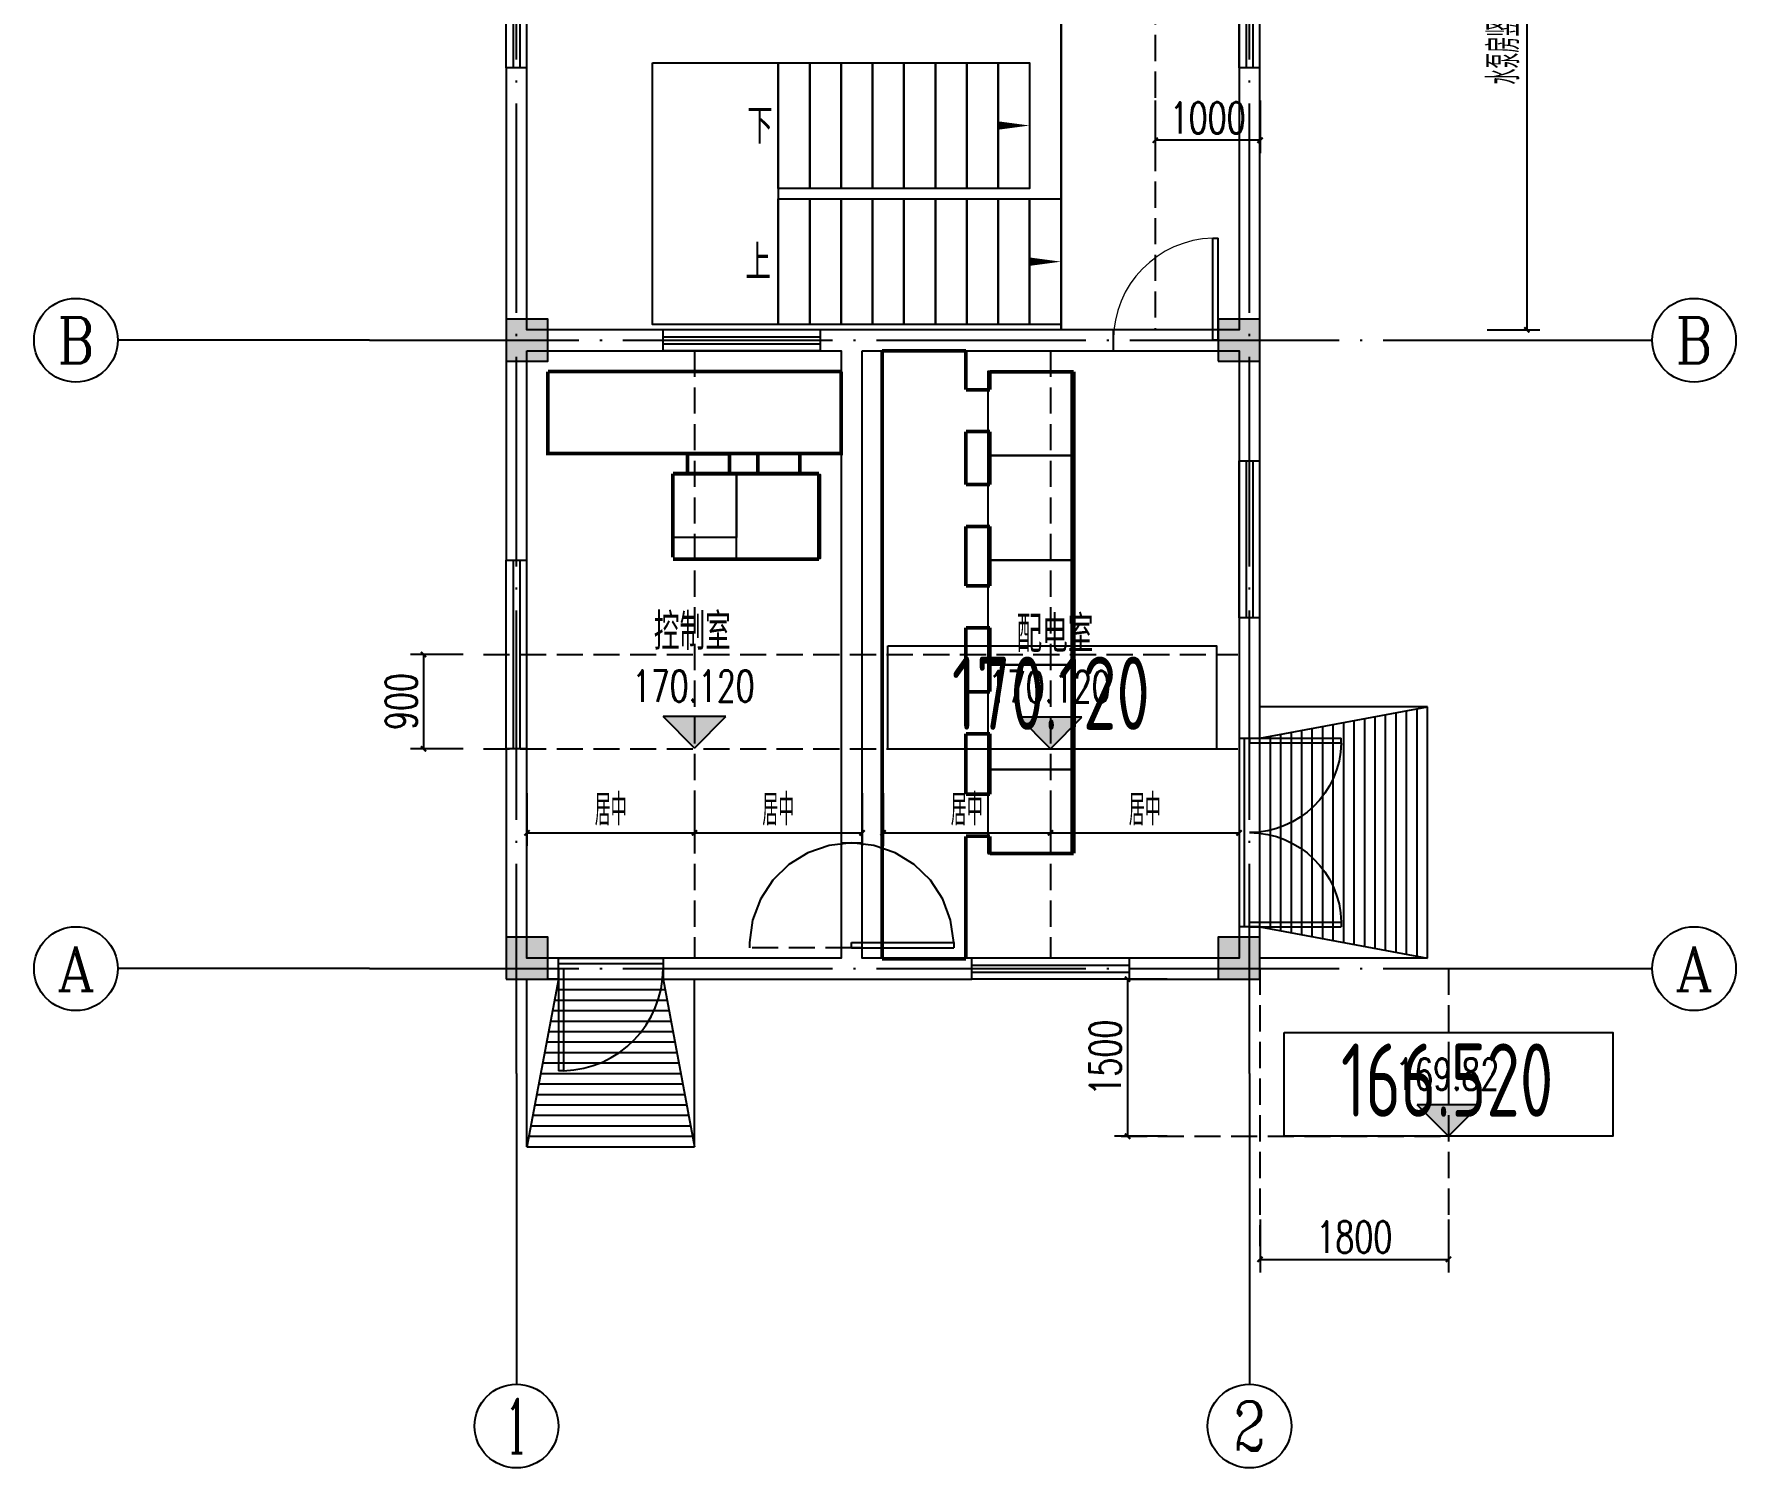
# Model space of a CAD drawing. Header units: millimetres. Extents: x 1742399 to 4898386, y 2481636 to 5226310.
# Drawn here: x 2916759 to 2933012, y 2594615 to 2608306 of the extents above; entities that cross this region are included whole.
import ezdxf
from ezdxf.enums import TextEntityAlignment as Align

# ---------------------------------------------------------------- set-up
doc = ezdxf.new("R2010")
doc.units = ezdxf.units.MM
doc.header["$LTSCALE"] = 1000
doc.linetypes.add('DASH', pattern=[0.35, 0.25, -0.1])
doc.linetypes.add('DOTE', pattern=[2.42, 2, -0.2, 0.02, -0.2])
for name, color, linetype in [('AXIS', 3, 'Continuous'), ('AXIS_TEXT', 7, 'Continuous'), ('DOOR_FIRE', 3, 'Continuous'), ('DOTE', 1, 'DOTE'), ('E-电缆沟', 2, 'Continuous'), ('E-箱柜', 3, 'Continuous'), ('PUB_DIM', 3, 'Continuous'), ('PUB_HATCH', 8, 'Continuous'), ('STAIR', 2, 'Continuous'), ('TWT_DIM', 3, 'Continuous'), ('WALL', 4, 'Continuous'), ('WALL_EXT', 4, 'Continuous'), ('WALL_INT', 4, 'Continuous'), ('WINDOW', 3, 'Continuous'), ('YHG_填充', 8, 'Continuous'), ('YHG_柱', 4, 'Continuous'), ('YHJ_引出、索引', 3, 'Continuous'), ('房间轮廓线', 6, 'Continuous'), ('电缆沟', 7, 'Continuous'), ('细线', 4, 'Continuous')]:
    doc.layers.add(name, color=color, linetype=linetype)
doc.layers.add('FLOOR', color=2, linetype='Continuous', lineweight=30)
doc.styles.add('_TCH_AXIS', font='COMPLEX', dxfattribs={"bigfont": 'GBCBIG'})
doc.styles.add('_TCH_DIM', font='SIMPLEX', dxfattribs={"bigfont": 'GBCBIG'})
doc.styles.add('_TCH_DIM_T3', font='SIMPLEX', dxfattribs={"width": 0.705882, "bigfont": 'GBCBIG'})
doc.styles.add('COMPLEX', font='COMPLEX')
doc.styles.add('HZ1', font='romans.shx', dxfattribs={"width": 0.7, "bigfont": 'hztxt.shx'})
doc.styles.add('TSSD_Rein', font='TSSDENG', dxfattribs={"width": 0.7, "bigfont": '@1HZTXT'})
doc.styles.add('tssdeng', font='tssdeng.shx', dxfattribs={"width": 0.7, "bigfont": 'hztxt.shx'})
doc.dimstyles.new('_TCH_ARCH&&50', dxfattribs={"dimtxt": 148.75, "dimasz": 50, "dimexe": 125, "dimexo": 150, "dimgap": 63.125, "dimtad": 1, "dimdec": 0, "dimzin": 0, "dimdsep": 46, "dimtxsty": '_TCH_DIM_T3', "dimblk": 'ARCHTICK', "dimcen": 0.09, "dimclrt": 7, "dimazin": 2, "dimtfac": 1, "dimtdec": 0, "dimtix": 1, "dimtmove": 2, "dimatfit": 3, "dimfxl": 75, "dimtolj": 1, "dimtzin": 0, "dimarcsym": 0})

# ---------------------------------------------------------------- blocks, each defined once
blk = doc.blocks.new('$DorLib2D$00000001')
for p, q in [((0.45, 0.975), (0.5, 0.975)), ((0.45, 0), (0.45, 0.975)), ((0.5, 0), (0.5, 0.975)), ((0.5, 0), (0.45, 0))]:
    blk.add_line(p, q)
at = {"lineweight": 13}
blk.add_arc((0.475, 0), 0.975, 91.4693, 180, dxfattribs=at)
blk = doc.blocks.new('_AXISO')
blk.add_circle((0, 0), 0.5)
at = {"layer": 'AXIS_TEXT', "style": 'COMPLEX', "width": 1.041667}
blk.add_attdef('A', text='', height=0.56, dxfattribs=at).set_placement((-0.25, -0.28), (0.25, -0.28), align=Align.FIT)
blk = doc.blocks.new('*U1075')
at = {"layer": 'WINDOW'}
for p, q in [((0, 900), (877, 900)), ((0, 900), (0, 855)), ((0, 855), (877, 855)), ((877, 855), (877, 900)), ((0, -855), (877, -855)), ((0, -900), (0, -855)), ((0, -900), (877, -900)), ((877, -855), (877, -900))]:
    blk.add_line(p, q, dxfattribs=at)
at = {"layer": 'WINDOW', "extrusion": (0, 0, -1)}
for centre, major_axis, start_param, end_param in [((0, 877), (620, 620), 0.811042, 2.356194), ((0, -878), (-620, 620), 0.785398, 2.330551)]:
    blk.add_ellipse(centre, major_axis=major_axis, ratio=1, start_param=start_param, end_param=end_param, dxfattribs=at)
at = {"style": 'HZ1', "width": 0.7, "flags": 1}
blk.add_attdef('编号', (-948, -131), '', height=300, dxfattribs=at)
blk = doc.blocks.new('平面_单开门_宽度1000')
at = {"layer": 'WINDOW'}
for p, q in [((0, 0), (50, 0)), ((0, 0), (0, -975)), ((50, 0), (50, -975)), ((50, -975), (0, -975))]:
    blk.add_line(p, q, dxfattribs=at)
blk.add_ellipse((25, 0), major_axis=(559, 799), ratio=1, start_param=3.777471, end_param=5.322623, dxfattribs=at)
at = {"style": 'HZ1', "width": 0.7, "flags": 1}
blk.add_attdef('编号', (334, 254), '', height=300, dxfattribs=at)
blk = doc.blocks.new('平面_双向单开门_宽度1000')
at = {"layer": 'WINDOW'}
for p, q in [((-213, 976), (-417, 907)), ((0, 1000), (-213, 976)), ((213, 976), (0, 1000)), ((417, 907), (213, 976)), ((-417, 907), (-599, 794)), ((599, 794), (417, 907)), ((-599, 794), (-753, 644)), ((753, 644), (599, 794)), ((-753, 644), (-871, 464)), ((871, 464), (753, 644)), ((-871, 464), (-946, 263)), ((946, 263), (871, 464)), ((-946, 263), (-975, 50)), ((975, 50), (946, 263)), ((-975, 50), (-975, 0)), ((0, 50), (975, 50)), ((0, 0), (0, 50)), ((0, 0), (975, 0)), ((975, 50), (975, 0))]:
    blk.add_line(p, q, dxfattribs=at)
at = {"layer": 'WINDOW', "linetype": 'DASH'}
blk.add_line((0, 0), (-975, 0), dxfattribs=at)
at = {"style": 'HZ1', "width": 0.7, "flags": 1}
blk.add_attdef('编号', (-178, -413), '', height=300, dxfattribs=at)
blk = doc.blocks.new('平面_窗')
at = {"layer": 'WINDOW'}
for p, q in [((-100, 0), (100, 0)), ((-100, -1800), (-100, 0)), ((-33, 0), (-33, -1800)), ((33, 0), (33, -1800)), ((100, -1800), (100, 0)), ((100, -1800), (-100, -1800))]:
    blk.add_line(p, q, dxfattribs=at)
at = {"style": 'HZ1', "width": 0.7, "flags": 1}
blk.add_attdef('编号', (-598, -1035), '', height=300, dxfattribs=at)
blk = doc.blocks.new('*U1073')
at = {"layer": 'WINDOW'}
for p, q in [((-100, 0), (100, 0)), ((-100, -1500), (-100, 0)), ((-33, 0), (-33, -1500)), ((33, 0), (33, -1500)), ((100, -1500), (100, 0)), ((100, -1500), (-100, -1500))]:
    blk.add_line(p, q, dxfattribs=at)
at = {"style": 'HZ1', "width": 0.7, "flags": 1}
blk.add_attdef('编号', (-598, -1035), '', height=300, dxfattribs=at)
blk = doc.blocks.new('*U1072')
at = {"layer": 'STAIR'}
for p, q in [((1600, 2400), (0, 2400)), ((0, 0), (0, 2400)), ((0, 2100), (1600, 2400)), ((1000, 113), (1000, 2287)), ((1100, 94), (1100, 2306)), ((1200, 75), (1200, 2325)), ((1300, 56), (1300, 2344)), ((1400, 38), (1400, 2362)), ((1500, 19), (1500, 2381)), ((1600, 0), (1600, 2400)), ((100, 281), (100, 2119)), ((200, 263), (200, 2138)), ((300, 244), (300, 2156)), ((400, 225), (400, 2175)), ((500, 206), (500, 2194)), ((600, 188), (600, 2213)), ((700, 169), (700, 2231)), ((800, 150), (800, 2250)), ((900, 131), (900, 2269)), ((0, 300), (1600, 0)), ((1600, 0), (0, 0))]:
    blk.add_line(p, q, dxfattribs=at)
at = {"layer": 'WALL'}
blk.add_line((0, 2100), (0, 2200), dxfattribs=at)
blk = doc.blocks.new('*U1074')
at = {"layer": 'STAIR'}
for p, q in [((1600, 1600), (0, 1600)), ((0, 0), (0, 1600)), ((0, 1300), (1600, 1600)), ((900, 131), (900, 1469)), ((1000, 113), (1000, 1487)), ((1100, 94), (1100, 1506)), ((1200, 75), (1200, 1525)), ((1300, 56), (1300, 1544)), ((1400, 38), (1400, 1562)), ((1500, 19), (1500, 1581)), ((1600, 0), (1600, 1600)), ((100, 281), (100, 1319)), ((200, 263), (200, 1338)), ((300, 244), (300, 1356)), ((400, 225), (400, 1375)), ((500, 206), (500, 1394)), ((600, 188), (600, 1413)), ((700, 169), (700, 1431)), ((800, 150), (800, 1450)), ((0, 300), (1600, 0)), ((1600, 0), (0, 0))]:
    blk.add_line(p, q, dxfattribs=at)
at = {"layer": 'WALL'}
blk.add_line((0, 1300), (0, 1400), dxfattribs=at)
blk = doc.blocks.new('*U1035')
at = {"layer": 'STAIR'}
for points in [[(0, 2500), (1200, 2500), (1200, 0), (0, 0)], [(1200, 2500), (1500, 2500), (1500, 1300), (1200, 1300)], [(1500, 2500), (1800, 2500), (1800, 1300), (1500, 1300)], [(1800, 2500), (2100, 2500), (2100, 1300), (1800, 1300)], [(2100, 2500), (2400, 2500), (2400, 1300), (2100, 1300)], [(2400, 2500), (2700, 2500), (2700, 1300), (2400, 1300)], [(2700, 2500), (3000, 2500), (3000, 1300), (2700, 1300)], [(3000, 2500), (3300, 2500), (3300, 1300), (3000, 1300)], [(3300, 2500), (3600, 2500), (3600, 1300), (3300, 1300)], [(1200, 1200), (1500, 1200), (1500, 0), (1200, 0)], [(1500, 1200), (1800, 1200), (1800, 0), (1500, 0)], [(1800, 1200), (2100, 1200), (2100, 0), (1800, 0)], [(2100, 1200), (2400, 1200), (2400, 0), (2100, 0)], [(2400, 1200), (2700, 1200), (2700, 0), (2400, 0)], [(2700, 1200), (3000, 1200), (3000, 0), (2700, 0)], [(3000, 1200), (3300, 1200), (3300, 0), (3000, 0)], [(3300, 1200), (3600, 1200), (3600, 0), (3300, 0)], [(3600, 1200), (3900, 1200), (3900, 0), (3600, 0)]]:
    blk.add_lwpolyline(points, close=True, dxfattribs=at)
for points in [[(1500, 2500), (1500, 1300)], [(1500, 1200), (1500, 0)]]:
    blk.add_lwpolyline(points, dxfattribs=at)
at = {"layer": 'YHJ_引出、索引'}
for points in [[(1200, 1900, 0, 0, 0), (3600, 1900, 0, 80, 0), (3300, 1900, 0, 0, 0)], [(1200, 600, 0, 0, 0), (3900, 600, 0, 80, 0), (3600, 600, 0, 0, 0)]]:
    blk.add_lwpolyline(points, format="xyseb", dxfattribs=at)
at = {"layer": 'YHJ_引出、索引', "color": 7, "style": '_TCH_DIM'}
for s, p in [('下', (905, 1725)), ('上', (886, 425))]:
    blk.add_text(s, height=338, dxfattribs=at).set_placement(p)
blk = doc.blocks.new('*U1058')
at = {"layer": 'PUB_HATCH'}
blk.add_solid([(-200, -200), (200, -200), (-200, 200), (200, 200)], dxfattribs=at)
at = {"layer": 'YHG_柱'}
blk.add_lwpolyline([(-200, -200), (200, -200), (200, 200), (-200, 200)], close=True, dxfattribs=at)
blk = doc.blocks.new('标高_平面标注')
at = {"layer": 'AXIS'}
blk.add_hatch(color=256, dxfattribs=at).paths.add_polyline_path([(0, 0), (300, 300), (-300, 300)])
for p, q in [((0, 0), (-300, 300)), ((300, 300), (-300, 300)), ((0, 0), (300, 300))]:
    blk.add_line(p, q, dxfattribs=at)
at = {"layer": 'AXIS_TEXT', "style": 'HZ1', "width": 0.7, "flags": 4}
blk.add_attdef('标高', text='', height=300, dxfattribs=at).set_placement((-11, 442), align=Align.CENTER)
blk = doc.blocks.new('总平_标高')
at = {"layer": 'TWT_DIM', "color": 3}
blk.add_lwpolyline([(-1556, 989), (1583, 989), (1583, 0), (-1556, 0)], close=True, dxfattribs=at)
at = {"layer": 'TWT_DIM', "color": 3, "style": 'TSSD_Rein', "width": 0.7}
blk.add_attdef('标高', text='', height=700, dxfattribs=at).set_placement((1, 186), align=Align.CENTER)
blk = doc.blocks.new('_ArchTick')
at = {"color": 0, "linetype": 'ByBlock', "const_width": 0.4}
blk.add_lwpolyline([(-0.5, -0.5), (0.5, 0.5)], dxfattribs=at)
blk = doc.blocks.new('*D1100')
at = {"layer": 'Defpoints', "color": 0, "transparency": 16777216}
for p in [(2921008, 2602382), (2920479, 2601482), (2921008, 2601482)]:
    blk.add_point(p, dxfattribs=at)
at = {"layer": 'PUB_DIM', "color": 0, "lineweight": -2, "transparency": 16777216}
for p, q in [((2920858, 2602382), (2920354, 2602382)), ((2920479, 2602382), (2920479, 2601482)), ((2920858, 2601482), (2920354, 2601482))]:
    blk.add_line(p, q, dxfattribs=at)
at = {"layer": 'PUB_DIM', "color": 0, "lineweight": -2, "transparency": 16777216, "xscale": 50, "yscale": 50, "zscale": 50}
for p, rotation in [((2920479, 2602382), 90), ((2920479, 2601482), 270)]:
    blk.add_blockref('_ArchTick', p, dxfattribs=dict(at, rotation=rotation))
at = {"layer": 'PUB_DIM', "color": 7, "transparency": 16777216, "insert": (2920266, 2601932), "char_height": 300, "width": 60, "attachment_point": 5, "rotation": 90, "style": '_TCH_DIM_T3'}
blk.add_mtext('\\A1;900', dxfattribs=at)
blk = doc.blocks.new('*D1101')
at = {"layer": 'Defpoints', "color": 0, "transparency": 16777216}
for p in [(2921467, 2601208), (2923067, 2601208), (2923067, 2600679)]:
    blk.add_point(p, dxfattribs=at)
at = {"layer": 'PUB_DIM', "color": 0, "lineweight": -2, "transparency": 16777216}
for p, q in [((2921467, 2601058), (2921467, 2600554)), ((2923067, 2601058), (2923067, 2600554)), ((2921467, 2600679), (2923067, 2600679))]:
    blk.add_line(p, q, dxfattribs=at)
at = {"layer": 'PUB_DIM', "color": 0, "lineweight": -2, "transparency": 16777216, "xscale": 50, "yscale": 50, "zscale": 50, "rotation": 180}
blk.add_blockref('_ArchTick', (2921467, 2600679), dxfattribs=at)
at = {"layer": 'PUB_DIM', "color": 0, "lineweight": -2, "transparency": 16777216, "xscale": 50, "yscale": 50, "zscale": 50}
blk.add_blockref('_ArchTick', (2923067, 2600679), dxfattribs=at)
at = {"layer": 'PUB_DIM', "color": 7, "transparency": 16777216, "insert": (2922267, 2600899), "char_height": 300, "width": 389.04, "attachment_point": 5, "style": '_TCH_DIM_T3'}
blk.add_mtext('\\A1;居中', dxfattribs=at)
blk = doc.blocks.new('*D1102')
at = {"layer": 'Defpoints', "color": 0, "transparency": 16777216}
for p in [(2923067, 2601208), (2924667, 2601208), (2924667, 2600679)]:
    blk.add_point(p, dxfattribs=at)
at = {"layer": 'PUB_DIM', "color": 0, "lineweight": -2, "transparency": 16777216}
for p, q in [((2923067, 2601058), (2923067, 2600554)), ((2924667, 2601058), (2924667, 2600554)), ((2923067, 2600679), (2924667, 2600679))]:
    blk.add_line(p, q, dxfattribs=at)
at = {"layer": 'PUB_DIM', "color": 0, "lineweight": -2, "transparency": 16777216, "xscale": 50, "yscale": 50, "zscale": 50, "rotation": 180}
blk.add_blockref('_ArchTick', (2923067, 2600679), dxfattribs=at)
at = {"layer": 'PUB_DIM', "color": 0, "lineweight": -2, "transparency": 16777216, "xscale": 50, "yscale": 50, "zscale": 50}
blk.add_blockref('_ArchTick', (2924667, 2600679), dxfattribs=at)
at = {"layer": 'PUB_DIM', "color": 7, "transparency": 16777216, "insert": (2923867, 2600899), "char_height": 300, "width": 389.04, "attachment_point": 5, "style": '_TCH_DIM_T3'}
blk.add_mtext('\\A1;居中', dxfattribs=at)
blk = doc.blocks.new('*D1103')
at = {"layer": 'Defpoints', "color": 0, "transparency": 16777216}
for p in [(2924867, 2601208), (2926467, 2601208), (2926467, 2600679)]:
    blk.add_point(p, dxfattribs=at)
at = {"layer": 'PUB_DIM', "color": 0, "lineweight": -2, "transparency": 16777216}
for p, q in [((2924867, 2601058), (2924867, 2600554)), ((2926467, 2601058), (2926467, 2600554)), ((2924867, 2600679), (2926467, 2600679))]:
    blk.add_line(p, q, dxfattribs=at)
at = {"layer": 'PUB_DIM', "color": 0, "lineweight": -2, "transparency": 16777216, "xscale": 50, "yscale": 50, "zscale": 50, "rotation": 180}
blk.add_blockref('_ArchTick', (2924867, 2600679), dxfattribs=at)
at = {"layer": 'PUB_DIM', "color": 0, "lineweight": -2, "transparency": 16777216, "xscale": 50, "yscale": 50, "zscale": 50}
blk.add_blockref('_ArchTick', (2926467, 2600679), dxfattribs=at)
at = {"layer": 'PUB_DIM', "color": 7, "transparency": 16777216, "insert": (2925667, 2600899), "char_height": 300, "width": 389.04, "attachment_point": 5, "style": '_TCH_DIM_T3'}
blk.add_mtext('\\A1;居中', dxfattribs=at)
blk = doc.blocks.new('*D1104')
at = {"layer": 'Defpoints', "color": 0, "transparency": 16777216}
for p in [(2926467, 2601208), (2928267, 2601208), (2928267, 2600679)]:
    blk.add_point(p, dxfattribs=at)
at = {"layer": 'PUB_DIM', "color": 0, "lineweight": -2, "transparency": 16777216}
for p, q in [((2926467, 2601058), (2926467, 2600554)), ((2928267, 2601058), (2928267, 2600554)), ((2926467, 2600679), (2928267, 2600679))]:
    blk.add_line(p, q, dxfattribs=at)
at = {"layer": 'PUB_DIM', "color": 0, "lineweight": -2, "transparency": 16777216, "xscale": 50, "yscale": 50, "zscale": 50, "rotation": 180}
blk.add_blockref('_ArchTick', (2926467, 2600679), dxfattribs=at)
at = {"layer": 'PUB_DIM', "color": 0, "lineweight": -2, "transparency": 16777216, "xscale": 50, "yscale": 50, "zscale": 50}
blk.add_blockref('_ArchTick', (2928267, 2600679), dxfattribs=at)
at = {"layer": 'PUB_DIM', "color": 7, "transparency": 16777216, "insert": (2927367, 2600899), "char_height": 300, "width": 389.04, "attachment_point": 5, "style": '_TCH_DIM_T3'}
blk.add_mtext('\\A1;居中', dxfattribs=at)
blk = doc.blocks.new('*D1105')
at = {"layer": 'Defpoints', "color": 0, "transparency": 16777216}
for p in [(2927467, 2607821), (2928467, 2607821), (2927467, 2607292)]:
    blk.add_point(p, dxfattribs=at)
at = {"layer": 'PUB_DIM', "color": 0, "lineweight": -2, "transparency": 16777216}
for p, q in [((2927467, 2607671), (2927467, 2607167)), ((2928467, 2607671), (2928467, 2607167)), ((2928467, 2607292), (2927467, 2607292))]:
    blk.add_line(p, q, dxfattribs=at)
at = {"layer": 'PUB_DIM', "color": 0, "lineweight": -2, "transparency": 16777216, "xscale": 50, "yscale": 50, "zscale": 50}
for p, rotation in [((2927467, 2607292), 180.000000002588), ((2928467, 2607292), 2.588009806459013e-09)]:
    blk.add_blockref('_ArchTick', p, dxfattribs=dict(at, rotation=rotation))
at = {"layer": 'PUB_DIM', "color": 7, "transparency": 16777216, "insert": (2927967, 2607505), "char_height": 300, "width": 389.04, "attachment_point": 5, "rotation": 0, "style": '_TCH_DIM_T3'}
blk.add_mtext('\\A1;1000', dxfattribs=at)
blk = doc.blocks.new('*D1106')
at = {"layer": 'Defpoints', "color": 0, "transparency": 16777216}
for p in [(2930486, 2611232), (2930486, 2605482), (2931015, 2605482)]:
    blk.add_point(p, dxfattribs=at)
at = {"layer": 'PUB_DIM', "color": 0, "lineweight": -2, "transparency": 16777216}
for p, q in [((2930636, 2611232), (2931140, 2611232)), ((2931015, 2611232), (2931015, 2605482)), ((2930636, 2605482), (2931140, 2605482))]:
    blk.add_line(p, q, dxfattribs=at)
at = {"layer": 'PUB_DIM', "color": 0, "lineweight": -2, "transparency": 16777216, "xscale": 50, "yscale": 50, "zscale": 50}
for p, rotation in [((2931015, 2611232), 90), ((2931015, 2605482), 270)]:
    blk.add_blockref('_ArchTick', p, dxfattribs=dict(at, rotation=rotation))
at = {"layer": 'PUB_DIM', "color": 7, "transparency": 16777216, "insert": (2930794, 2608357), "char_height": 300, "width": 2505.82, "attachment_point": 5, "rotation": 90, "style": '_TCH_DIM_T3'}
blk.add_mtext('\\A1;水泵房竖向居中', dxfattribs=at)
blk = doc.blocks.new('*D1112')
at = {"layer": 'Defpoints', "color": 0, "transparency": 16777216}
for p in [(2927731, 2599282), (2927202, 2597782), (2927731, 2597782)]:
    blk.add_point(p, dxfattribs=at)
at = {"layer": 'PUB_DIM', "color": 0, "lineweight": -2, "transparency": 16777216}
for p, q in [((2927581, 2599282), (2927077, 2599282)), ((2927202, 2599282), (2927202, 2597782)), ((2927581, 2597782), (2927077, 2597782))]:
    blk.add_line(p, q, dxfattribs=at)
at = {"layer": 'PUB_DIM', "color": 0, "lineweight": -2, "transparency": 16777216, "xscale": 50, "yscale": 50, "zscale": 50}
for p, rotation in [((2927202, 2599282), 90), ((2927202, 2597782), 270)]:
    blk.add_blockref('_ArchTick', p, dxfattribs=dict(at, rotation=rotation))
at = {"layer": 'PUB_DIM', "color": 7, "transparency": 16777216, "insert": (2926989, 2598532), "char_height": 300, "width": 60, "attachment_point": 5, "rotation": 90, "style": '_TCH_DIM_T3'}
blk.add_mtext('\\A1;1500', dxfattribs=at)
blk = doc.blocks.new('*D1113')
at = {"layer": 'Defpoints', "color": 0, "transparency": 16777216}
for p in [(2928467, 2597136), (2930267, 2597136), (2930267, 2596607)]:
    blk.add_point(p, dxfattribs=at)
at = {"layer": 'PUB_DIM', "color": 0, "lineweight": -2, "transparency": 16777216}
for p, q in [((2928467, 2596986), (2928467, 2596482)), ((2930267, 2596986), (2930267, 2596482)), ((2928467, 2596607), (2930267, 2596607))]:
    blk.add_line(p, q, dxfattribs=at)
at = {"layer": 'PUB_DIM', "color": 0, "lineweight": -2, "transparency": 16777216, "xscale": 50, "yscale": 50, "zscale": 50, "rotation": 180}
blk.add_blockref('_ArchTick', (2928467, 2596607), dxfattribs=at)
at = {"layer": 'PUB_DIM', "color": 0, "lineweight": -2, "transparency": 16777216, "xscale": 50, "yscale": 50, "zscale": 50}
blk.add_blockref('_ArchTick', (2930267, 2596607), dxfattribs=at)
at = {"layer": 'PUB_DIM', "color": 7, "transparency": 16777216, "insert": (2929367, 2596820), "char_height": 300, "width": 389.04, "attachment_point": 5, "style": '_TCH_DIM_T3'}
blk.add_mtext('\\A1;1800', dxfattribs=at)

msp = doc.modelspace()

# ---------------------------------------------------------------- linework, layer by layer
at = {"layer": 'AXIS'}
for p, q in [((2919963.6, 2605382.3), (2917559.4, 2605382.3)), ((2930894.1, 2605382.3), (2932212.2, 2605382.3)), ((2919963.6, 2599382.3), (2917559.4, 2599382.3)), ((2930894.1, 2599382.3), (2932212.2, 2599382.3)), ((2921366.6, 2598382.3), (2921366.6, 2595415.3)), ((2928366.6, 2598382.3), (2928366.6, 2595415.3))]:
    msp.add_line(p, q, dxfattribs=at)
msp.add_lwpolyline([(2928266.6, 2616982.3), (2928266.6, 2605482.3)], dxfattribs=at)
at = {"layer": 'DOTE'}
for p, q in [((2921366.6, 2598382.3), (2921366.6, 2618082.3)), ((2928366.6, 2598382.3), (2928366.6, 2618082.3)), ((2919963.6, 2605382.3), (2930894.1, 2605382.3)), ((2919963.6, 2599382.3), (2930894.1, 2599382.3))]:
    msp.add_line(p, q, dxfattribs=at)
at = {"layer": 'E-电缆沟', "const_width": 35}
for points in [[(2924858.1, 2605282.3), (2924858.1, 2604709.6)], [(2924858.1, 2605282.3), (2925658.1, 2605282.3)], [(2925658.1, 2605282.3), (2925658.1, 2604909.6)], [(2924466.6, 2605082.3), (2921666.6, 2605082.3)], [(2921666.6, 2605082.3), (2921666.6, 2604282.3)], [(2924466.6, 2605082.3), (2924466.6, 2604282.3)], [(2925887.6, 2605082.1), (2925887.6, 2604909.6)], [(2925887.6, 2605082.1), (2926687.6, 2605082.1)], [(2926687.6, 2605082.1), (2926687.6, 2604709.6)], [(2925887.6, 2604909.6), (2925658.1, 2604909.6)], [(2924858.1, 2604709.6), (2924858.1, 2603804.2)], [(2926687.6, 2604709.6), (2926687.6, 2603804.2)], [(2925887.6, 2604509.6), (2925658.1, 2604509.6)], [(2925658.1, 2604509.6), (2925658.1, 2604004.2)], [(2925887.6, 2604509.6), (2925887.6, 2604004.2)], [(2924466.6, 2604299.5), (2921666.6, 2604299.5)], [(2922999.9, 2604108.8), (2922999.9, 2604299.2)], [(2923399.9, 2604299.2), (2922999.9, 2604299.2)], [(2923399.9, 2604108.8), (2923399.9, 2604299.2)], [(2923672.9, 2604108.8), (2923672.9, 2604300.1)], [(2924072.9, 2604300.1), (2923672.9, 2604300.1)], [(2924072.9, 2604091.7), (2924072.9, 2604282.9)], [(2924254.4, 2604109.4), (2922860.1, 2604109.4)], [(2922860.1, 2604109.4), (2922860.1, 2603309.4)], [(2923399.9, 2604108.8), (2922999.9, 2604108.8)], [(2924072.9, 2604108.8), (2923672.9, 2604108.8)], [(2924254.4, 2604092.3), (2924254.4, 2603292.3)], [(2925887.6, 2604004.2), (2925658.1, 2604004.2)], [(2924858.1, 2603804.2), (2924858.1, 2602837.3)], [(2926687.6, 2603804.2), (2926687.6, 2602837.3)], [(2925887.6, 2603604.2), (2925658.1, 2603604.2)], [(2925658.1, 2603604.2), (2925658.1, 2603037.3)], [(2925887.6, 2603604.2), (2925887.6, 2603037.3)], [(2924254.4, 2603292.3), (2922860.1, 2603292.3)], [(2925887.6, 2603037.3), (2925658.1, 2603037.3)], [(2924858.1, 2602837.3), (2924858.1, 2601825.7)], [(2926687.6, 2602837.3), (2926687.6, 2601825.7)], [(2925658.1, 2602637.3), (2925658.1, 2602025.7)], [(2925887.6, 2602637.3), (2925658.1, 2602637.3)], [(2925887.6, 2602637.3), (2925887.6, 2602025.7)], [(2925887.6, 2602025.7), (2925658.1, 2602025.7)], [(2924858.1, 2601825.7), (2924858.1, 2600847.2)], [(2926687.6, 2601825.7), (2926687.6, 2600847.2)], [(2925887.6, 2601625.7), (2925658.1, 2601625.7)], [(2925658.1, 2601625.7), (2925658.1, 2601047.2)], [(2925887.6, 2601625.7), (2925887.6, 2601047.2)], [(2925887.6, 2601047.2), (2925658.1, 2601047.2)], [(2924858.1, 2600847.2), (2924858.1, 2599477.5)], [(2926687.6, 2600847.2), (2926687.6, 2600482.3)], [(2925887.6, 2600647.2), (2925658.1, 2600647.2)], [(2925658.1, 2600647.2), (2925658.1, 2599477.5)], [(2925887.6, 2600647.2), (2925887.6, 2600482.3)], [(2925887.6, 2600482.3), (2926687.6, 2600482.3)], [(2924858.1, 2599477.5), (2925658.1, 2599477.5)]]:
    msp.add_lwpolyline(points, dxfattribs=at)
at = {"layer": 'E-箱柜', "color": 3}
for points in [[(2925866.6, 2604282.3), (2926666.6, 2604282.3), (2926666.6, 2605082.3), (2925866.6, 2605082.3)], [(2925866.6, 2603282.3), (2926666.6, 2603282.3), (2926666.6, 2604282.3), (2925866.6, 2604282.3)], [(2923466.6, 2604099.5), (2923466.6, 2603499.5), (2922866.6, 2603499.5), (2922866.6, 2604099.5)], [(2923466.6, 2603299.5), (2923466.6, 2604099.5), (2924266.6, 2604099.5), (2924266.6, 2603299.5)], [(2925866.6, 2602282.3), (2926666.6, 2602282.3), (2926666.6, 2603282.3), (2925866.6, 2603282.3)], [(2925866.6, 2601282.3), (2926666.6, 2601282.3), (2926666.6, 2602282.3), (2925866.6, 2602282.3)], [(2925866.6, 2600482.3), (2926666.6, 2600482.3), (2926666.6, 2601282.3), (2925866.6, 2601282.3)]]:
    msp.add_lwpolyline(points, close=True, dxfattribs=at)
at = {"layer": 'FLOOR'}
msp.add_lwpolyline([(2926566.6, 2616982.3), (2926566.6, 2605482.3)], dxfattribs=at)
at = {"layer": 'WALL_EXT'}
for p, q in [((2921466.6, 2607982.3), (2921266.6, 2607982.3)), ((2921266.6, 2607982.3), (2921266.6, 2605582.3)), ((2921466.6, 2605582.3), (2921466.6, 2607982.3)), ((2928466.6, 2607982.3), (2928266.6, 2607982.3)), ((2928266.6, 2607982.3), (2928266.6, 2605582.3)), ((2928466.6, 2605582.3), (2928466.6, 2607982.3)), ((2921266.6, 2605182.3), (2921266.6, 2603282.3)), ((2921466.6, 2603282.3), (2921466.6, 2605182.3)), ((2928266.6, 2605182.3), (2928266.6, 2604232.3)), ((2928466.6, 2604232.3), (2928466.6, 2605182.3)), ((2928266.6, 2604232.3), (2928466.6, 2604232.3)), ((2921266.6, 2603282.3), (2921466.6, 2603282.3)), ((2928266.6, 2602732.3), (2928266.6, 2601582.3)), ((2928466.6, 2602732.3), (2928266.6, 2602732.3)), ((2928466.6, 2601582.3), (2928466.6, 2602732.3)), ((2921466.6, 2601482.3), (2921266.6, 2601482.3)), ((2921266.6, 2601482.3), (2921266.6, 2599282.3)), ((2921466.6, 2599482.3), (2921466.6, 2601482.3)), ((2928266.6, 2601582.3), (2928466.6, 2601582.3)), ((2928466.6, 2599782.3), (2928266.6, 2599782.3)), ((2928266.6, 2599782.3), (2928266.6, 2599482.3)), ((2928466.6, 2599682.3), (2928466.6, 2599782.3)), ((2928466.6, 2599282.3), (2928466.6, 2599782.3)), ((2921766.6, 2599482.3), (2921466.6, 2599482.3)), ((2921766.6, 2599282.3), (2921766.6, 2599482.3)), ((2924466.6, 2599482.3), (2922766.6, 2599482.3)), ((2922766.6, 2599482.3), (2922766.6, 2599282.3)), ((2925716.6, 2599482.3), (2924666.6, 2599482.3)), ((2925716.6, 2599282.3), (2925716.6, 2599482.3)), ((2928266.6, 2599482.3), (2927216.6, 2599482.3)), ((2927216.6, 2599482.3), (2927216.6, 2599282.3)), ((2921266.6, 2599282.3), (2921566.6, 2599282.3)), ((2921766.6, 2599282.3), (2921666.6, 2599282.3)), ((2922766.6, 2599282.3), (2924566.6, 2599282.3)), ((2924566.6, 2599282.3), (2925716.6, 2599282.3)), ((2927216.6, 2599282.3), (2928466.6, 2599282.3))]:
    msp.add_line(p, q, dxfattribs=at)
at = {"layer": 'WALL_INT'}
for p, q in [((2922766.6, 2605482.3), (2921666.6, 2605482.3)), ((2922766.6, 2605282.3), (2922766.6, 2605482.3)), ((2924566.6, 2605482.3), (2924266.6, 2605482.3)), ((2924266.6, 2605482.3), (2924266.6, 2605282.3)), ((2927066.6, 2605482.3), (2924566.6, 2605482.3)), ((2927066.6, 2605282.3), (2927066.6, 2605482.3)), ((2921666.6, 2605282.3), (2922766.6, 2605282.3)), ((2924266.6, 2605282.3), (2924466.6, 2605282.3)), ((2924466.6, 2605282.3), (2924466.6, 2600582.3)), ((2924666.6, 2600582.3), (2924666.6, 2605282.3)), ((2924666.6, 2605282.3), (2927066.6, 2605282.3)), ((2924466.6, 2600582.3), (2924666.6, 2600582.3)), ((2924666.6, 2599582.3), (2924466.6, 2599582.3)), ((2924466.6, 2599582.3), (2924466.6, 2599482.3)), ((2924666.6, 2599482.3), (2924666.6, 2599582.3))]:
    msp.add_line(p, q, dxfattribs=at)
at = {"layer": 'YHG_填充', "linetype": 'DASH'}
for points in [[(2927466.6, 2612847.9), (2927466.6, 2605482.3)], [(2923066.6, 2605282.3), (2923066.6, 2599482.3)], [(2926466.6, 2605282.3), (2926466.6, 2599482.3)], [(2921051.2, 2602382.3), (2928254.4, 2602382.3)], [(2921051.2, 2601482.3), (2928254.4, 2601482.3)], [(2928466.6, 2599382.3), (2928466.6, 2596731.8)], [(2930266.6, 2599382.3), (2930266.6, 2596731.8)], [(2927140.9, 2597782.3), (2930266.6, 2597782.3)]]:
    msp.add_lwpolyline(points, dxfattribs=at)
at = {"layer": '房间轮廓线'}
for points in [[(2921466.6, 2616982.3), (2928266.6, 2616982.3), (2928266.6, 2605482.3), (2921466.6, 2605482.3)], [(2921466.6, 2605282.3), (2924466.6, 2605282.3), (2924466.6, 2599482.3), (2921466.6, 2599482.3)], [(2924666.6, 2605282.3), (2928266.6, 2605282.3), (2928266.6, 2599482.3), (2924666.6, 2599482.3)]]:
    msp.add_lwpolyline(points, close=True, dxfattribs=at)
at = {"layer": '细线'}
for points in [[(2928266.6, 2601582.3), (2928266.6, 2599782.3)], [(2928316.6, 2601582.3), (2928316.6, 2599782.3)], [(2921766.6, 2599482.3), (2922766.6, 2599482.3)], [(2921766.6, 2599432.3), (2922766.6, 2599432.3)]]:
    msp.add_lwpolyline(points, dxfattribs=at)

# ---------------------------------------------------------------- block references
for name, p in [('平面_窗', (2921366.6, 2609782.3)), ('平面_窗', (2928366.6, 2609782.3)), ('*U1035', (2922666.6, 2605532.3)), ('*U1058', (2921466.6, 2605382.3)), ('*U1058', (2928266.6, 2605382.3)), ('*U1073', (2928366.6, 2604232.3)), ('平面_窗', (2921366.6, 2603282.3)), ('*U1072', (2928466.6, 2599482.3)), ('*U1075', (2928366.6, 2600682.3)), ('平面_双向单开门_宽度1000', (2924566.6, 2599582.3)), ('*U1058', (2921466.6, 2599482.3)), ('*U1058', (2928266.6, 2599482.3)), ('平面_单开门_宽度1000', (2921766.6, 2599382.3))]:
    msp.add_blockref(name, p)
for name, p, rotation in [('*U1073', (2922766.6, 2605382.3), 90), ('*U1073', (2925716.6, 2599382.3), 90), ('*U1074', (2921466.6, 2599282.3), 270)]:
    msp.add_blockref(name, p, dxfattribs=dict(rotation=rotation))
for p, values in [((2926468.4, 2601476.4), {'标高': '170.120'}), ((2930253.1, 2597782.3), {'标高': '166.520'})]:
    msp.add_blockref('总平_标高', p).add_auto_attribs(values)
ref = msp.add_blockref('标高_平面标注', (2923066.6, 2601488.3))
ref.add_attrib('标高', '170.120', dxfattribs={"layer": 'AXIS_TEXT', "height": 300, "style": 'HZ1', "width": 0.7}).set_placement((2923055.6, 2601930.6), align=Align.CENTER)
ref = msp.add_blockref('标高_平面标注', (2926466.6, 2601482.3))
ref.add_attrib('标高', '170.120', dxfattribs={"layer": 'AXIS_TEXT', "height": 300, "style": 'HZ1', "width": 0.7}).set_placement((2926455.6, 2601924.7), align=Align.CENTER)
ref = msp.add_blockref('标高_平面标注', (2930266.6, 2597782.3))
ref.add_attrib('标高', '169.82', dxfattribs={"layer": 'AXIS_TEXT', "height": 300, "style": 'HZ1', "width": 0.7}).set_placement((2930255.6, 2598224.7), align=Align.CENTER)
at = {"layer": 'AXIS'}
ref = msp.add_blockref('_AXISO', (2917159.4, 2605382.3), dxfattribs=dict(at, xscale=800, yscale=800, zscale=800))
ref.add_attrib('A', 'B', dxfattribs={"layer": 'AXIS_TEXT', "height": 435.3, "style": '_TCH_AXIS'}).set_placement((2916983.3, 2605164.7), (2917335.6, 2605164.7), align=Align.FIT)
ref = msp.add_blockref('_AXISO', (2932612.2, 2605382.3), dxfattribs=dict(at, xscale=800, yscale=800, zscale=800))
ref.add_attrib('A', 'B', dxfattribs={"layer": 'AXIS_TEXT', "height": 435.3, "style": '_TCH_AXIS'}).set_placement((2932436.1, 2605164.7), (2932788.4, 2605164.7), align=Align.FIT)
ref = msp.add_blockref('_AXISO', (2917159.4, 2599382.3), dxfattribs=dict(at, xscale=800, yscale=800, zscale=800))
ref.add_attrib('A', 'A', dxfattribs={"layer": 'AXIS_TEXT', "height": 425.2, "style": '_TCH_AXIS'}).set_placement((2916977.2, 2599169.7), (2917341.6, 2599169.7), align=Align.FIT)
ref = msp.add_blockref('_AXISO', (2932612.2, 2599382.3), dxfattribs=dict(at, xscale=800, yscale=800, zscale=800))
ref.add_attrib('A', 'A', dxfattribs={"layer": 'AXIS_TEXT', "height": 425.2, "style": '_TCH_AXIS'}).set_placement((2932430, 2599169.7), (2932794.5, 2599169.7), align=Align.FIT)
ref = msp.add_blockref('_AXISO', (2921366.6, 2595015.3), dxfattribs=dict(at, xscale=800, yscale=800, zscale=800))
ref.add_attrib('A', '1', dxfattribs={"layer": 'AXIS_TEXT', "height": 514.7, "style": '_TCH_AXIS'}).set_placement((2921256.3, 2594757.9), (2921476.9, 2594757.9), align=Align.FIT)
ref = msp.add_blockref('_AXISO', (2928366.6, 2595015.3), dxfattribs=dict(at, xscale=800, yscale=800, zscale=800))
ref.add_attrib('A', '2', dxfattribs={"layer": 'AXIS_TEXT', "height": 465.9, "style": '_TCH_AXIS'}).set_placement((2928211.2, 2594782.3), (2928521.9, 2594782.3), align=Align.FIT)
at = {"layer": 'DOOR_FIRE', "xscale": 1000, "yscale": 1000, "zscale": 200}
msp.add_blockref('$DorLib2D$00000001', (2927566.6, 2605382.3), dxfattribs=at)

# ---------------------------------------------------------------- texts
at = {"layer": '电缆沟', "ltscale": 1.5, "style": 'tssdeng', "width": 0.7}
for s, p in [('控制室', (2922678.4, 2602425.2)), ('配电室', (2926141.2, 2602402.6))]:
    msp.add_text(s, height=350, dxfattribs=at).set_placement(p)

# ---------------------------------------------------------------- dimensions: what is measured, and where the dimension line sits
at = {"layer": 'PUB_DIM', "color": 8}
for p1, p2, distance, text, picture, middle in [((2930486.4, 2611232.3), (2930486.4, 2605482.3), 528.9, '水泵房竖向居中', '*D1106', (2930793.9, 2608357.3)), ((2921466.6, 2601208.3), (2923066.6, 2601208.3), -528.9, '居中', '*D1101', (2922266.6, 2600899.1)), ((2923066.6, 2601208.3), (2924666.6, 2601208.3), -528.9, '居中', '*D1102', (2923866.6, 2600899.1)), ((2924866.6, 2601208.3), (2926466.6, 2601208.3), -528.9, '居中', '*D1103', (2925666.6, 2600899.1)), ((2926466.6, 2601208.3), (2928266.6, 2601208.3), -528.9, '居中', '*D1104', (2927366.6, 2600899.1))]:
    dim = msp.add_aligned_dim(p1=p1, p2=p2, distance=distance, text=text, dimstyle='_TCH_ARCH&&50', override={"dimtxt": 300}, dxfattribs=at)
    dim.commit()
    dim.dimension.update_dxf_attribs({"geometry": picture, "text_midpoint": middle})
for p1, p2, distance, picture, middle in [((2928466.6, 2607820.6), (2927466.6, 2607820.6), 528.9, '*D1105', (2927966.6, 2607504.8)), ((2921008.3, 2602382.3), (2921008.3, 2601482.3), -528.9, '*D1100', (2920266.3, 2601932.3)), ((2927731, 2599282.3), (2927731, 2597782.3), -528.9, '*D1112', (2926989, 2598532.3)), ((2928466.6, 2597135.6), (2930266.6, 2597135.6), -528.9, '*D1113', (2929366.6, 2596819.8))]:
    dim = msp.add_aligned_dim(p1=p1, p2=p2, distance=distance, dimstyle='_TCH_ARCH&&50', override={"dimtxt": 300}, dxfattribs=at)
    dim.commit()
    dim.dimension.update_dxf_attribs({"geometry": picture, "text_midpoint": middle})

doc.saveas('drawing.dxf')
